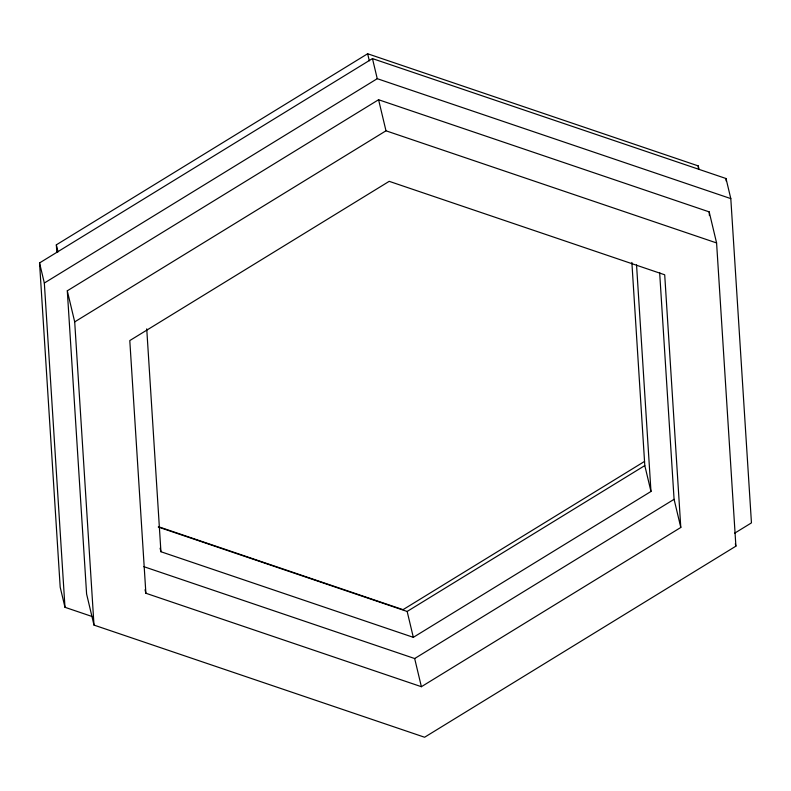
<?xml version="1.0" encoding="UTF-8"?>
<svg xmlns="http://www.w3.org/2000/svg" width="791" height="791" viewBox="0 0 791 791"><rect width="100%" height="100%" fill="white"/><g stroke="black" fill="none" stroke-linecap="round" stroke-linejoin="round"><path stroke-width="1.19" d="M56.814 252.23L56.339 244.834L367.637 53.758L698.235 165.902L699.076 169.432M92.982 616.802L64.981 607.3L60.195 587.219L39.55 262.938L372.462 58.593L726.019 178.519L730.805 198.61L751.45 522.881L734.651 533.193M64.981 607.3L44.336 283.03L377.248 78.685L730.805 198.61M67.294 290.811L378.582 99.735L709.191 211.879L716.587 242.946L735.897 546.166L424.599 737.242L94 625.098L86.605 594.031L67.294 290.811L74.7 321.878L94 625.098M74.7 321.878L385.988 130.802L716.587 242.946M644.586 461.39L403.024 609.663L159.05 526.905M158.269 527.033L407.157 611.453L644.803 465.583L631.871 262.414M160.089 548.203L160.929 551.732L413.327 637.338L650.973 491.468L636.547 264.906M143.843 566.672L414.672 658.537L674.08 499.309L659.645 272.509M421.385 686.707L680.794 527.468L664.707 274.793L389.202 181.337L129.793 340.575L145.88 593.25L421.385 686.707L414.672 658.537M735.323 543.773L735.897 546.166M674.08 499.309L680.794 527.468M644.803 465.583L650.973 491.468M372.462 58.593L377.248 78.685M367.637 53.758L369.318 60.818M378.582 99.735L385.988 130.802M407.157 611.453L413.327 637.338M145.04 589.73L145.88 593.25M56.339 244.834L58.02 251.894M39.55 262.938L44.336 283.03M726.019 178.519L726.178 180.981M709.191 211.879L709.418 215.577M698.235 165.902L698.394 168.364M146.74 328.868L160.929 551.732"/></g></svg>
